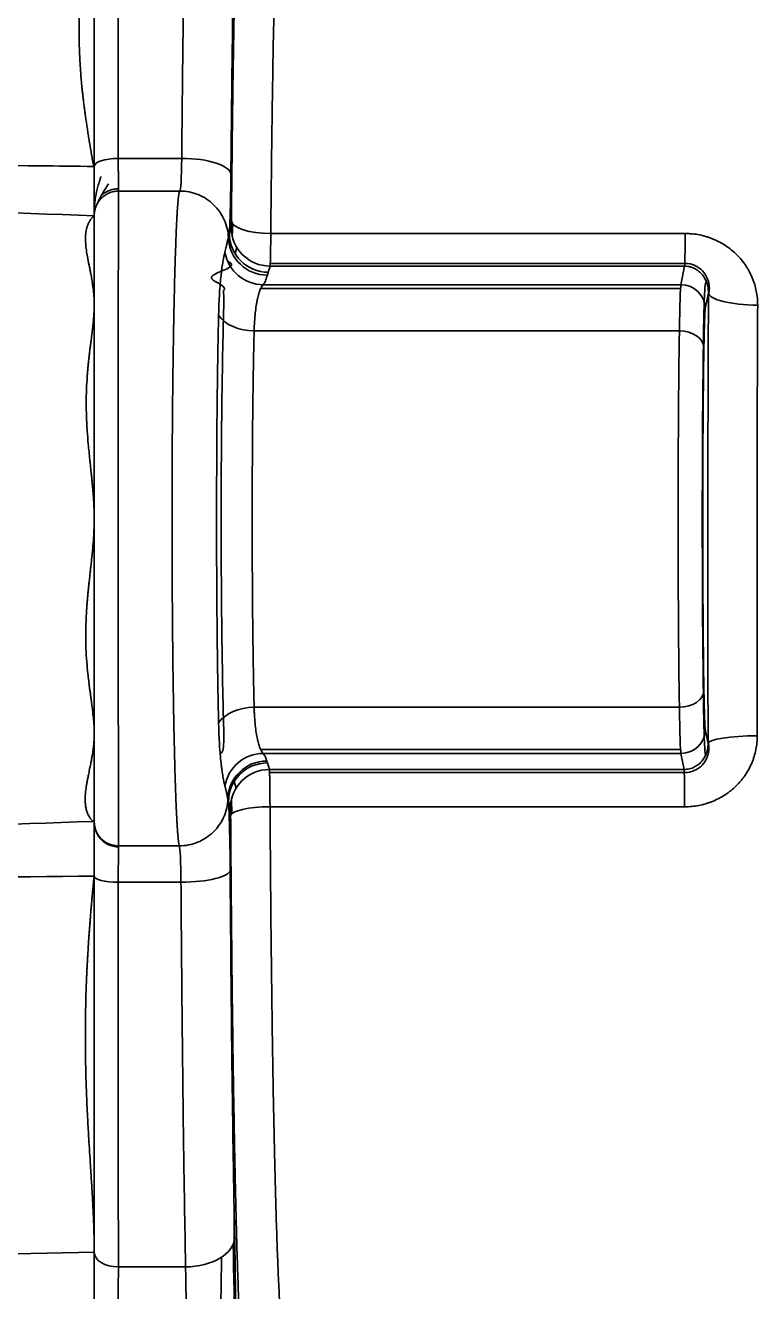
# Model space of a CAD drawing. Header units: millimetres. Extents: x 83 to 1196, y -164 to 735.
# Drawn here: x 177.01 to 192.16, y 64.16 to 90.35 of the extents above; entities that cross this region are included whole.
import ezdxf

# ---------------------------------------------------------------- set-up
doc = ezdxf.new("R2010")
doc.units = ezdxf.units.MM
doc.layers.add('1', color=7, linetype='Continuous', true_color=0xffffff)

msp = doc.modelspace()

# ---------------------------------------------------------------- linework, layer by layer
at = {"layer": '1', "color": 7, "linetype": 'Continuous', "lineweight": 35}
for p, q in [((178.936, 87.596), (180.247, 87.596)), ((178.941, 86.919), (180.21, 86.919)), ((181.232, 86.041), (181.27, 86.168)), ((181.301, 86.242), (181.292, 85.983)), ((181.349, 85.627), (181.387, 85.753)), ((190.65, 85.425), (182.079, 85.425)), ((182.037, 85.241), (182.075, 85.367)), ((190.647, 85.367), (190.57, 84.983)), ((190.562, 84.902), (181.88, 84.902)), ((190.57, 84.983), (181.931, 84.983)), ((191.072, 84.982), (191.089, 85.064)), ((191.139, 84.814), (191.073, 84.482)), ((190.538, 84.028), (181.745, 84.028)), ((190.538, 76.244), (181.745, 76.244)), ((191.073, 75.789), (191.132, 75.495)), ((181.88, 75.37), (190.562, 75.37)), ((190.57, 75.289), (181.931, 75.289)), ((190.57, 75.289), (190.636, 74.957)), ((191.08, 75.251), (191.072, 75.29)), ((182.059, 74.957), (182.018, 75.093)), ((181.372, 74.571), (181.331, 74.707)), ((190.64, 74.892), (182.063, 74.892)), ((181.255, 74.156), (181.214, 74.292)), ((181.275, 74.334), (181.284, 74.043)), ((180.197, 73.377), (178.941, 73.377)), ((181.332, 65.201), (181.334, 65.675))]:
    msp.add_line(p, q, dxfattribs=at)
for centre, major_axis, ratio, start_param, end_param in [((178.942, 87.432), (-0.503, 0), 0.326831, 4.723935, 6.290031), ((180.209, 87.924), (0, 1.005), 0.040142, 3.14895, 4.379463), ((180.259, 87.268), (1.005, -0.009), 0.326726, 0.027701, 1.585301), ((181.214, 87.924), (0, 2.01), 0.02618, 3.499012, 4.379463), ((182.074, 86.168), (-0.77, 0.23), 0.995854, 0.291896, 1.861475), ((182.078, 86.303), (-0.804, 0.007), 0.326256, 0.027696, 1.585967), ((182.017, 85.981), (-0.777, 0.206), 0.995927, 0.297527, 1.830303), ((182.036, 86.041), (-0.77, 0.23), 0.995854, 0.291896, 1.861475), ((190.646, 86.368), (0, -1.005), 0.012943, 0.087545, 1.240181), ((181.931, 85.784), (-0.596, 0.54), 0.993089, 0.904542, 2.304701), ((190.575, 81.979), (0, 3.015), 0.01658, 0.087266, 0.82389), ((190.571, 84.482), (0.493, -0.098), 0.996043, 0.197662, 1.768002), ((191.077, 81.979), (0, 3.015), 0.017453, 0.090332, 0.942646), ((192.144, 84.814), (-1.005, 0.005), 0.251342, 0.018032, 1.584153), ((181.737, 84.574), (-0.804, 0.018), 0.679194, 0.454219, 1.595239), ((191.077, 81.979), (0, 2.513), 0.017453, 0.087266, 0.82389), ((190.609, 80.136), (0, 5.728), 0.016993, 0.82389, 2.317702), ((190.542, 83.686), (0.502, -0.008), 0.679273, 0.023783, 1.590737), ((191.112, 80.136), (0, 5.729), 0.017453, 0.88767, 2.253922), ((191.112, 80.136), (0, 5.226), 0.017453, 0.82389, 2.317702), ((190.542, 76.585), (0.502, 0.008), 0.679273, 4.692448, 6.259402), ((191.077, 78.292), (0, 3.015), 0.017453, 2.198947, 3.051261), ((191.077, 78.292), (0, 2.512), 0.017453, 2.317702, 3.054326), ((181.737, 75.698), (-0.804, -0.018), 0.679194, 4.687946, 5.828962), ((190.575, 78.292), (0, 3.015), 0.01658, 2.317702, 3.054326), ((190.571, 75.789), (0.493, 0.098), 0.996043, 4.515183, 6.085523), ((192.137, 75.495), (-1.005, -0.003), 0.159203, 4.699724, 6.265507), ((181.931, 74.488), (-0.596, -0.54), 0.993089, 3.978474, 5.378626), ((182.005, 74.331), (-0.77, -0.23), 0.995855, 4.422097, 5.965111), ((182.017, 74.292), (-0.77, -0.23), 0.995854, 4.42171, 5.991289), ((182.058, 74.156), (-0.77, -0.23), 0.995854, 4.42171, 5.991289), ((190.635, 73.956), (0, 1.005), 0.012555, 4.942936, 6.195788), ((181.198, 72.376), (0, 2.01), 0.02618, 4.962675, 5.976812), ((182.063, 74.002), (-0.804, -0.005), 0.229559, 4.698754, 6.256287), ((180.193, 72.376), (0, 1.005), 0.040142, 4.962661, 6.19722), ((180.244, 72.874), (1.005, 0.007), 0.247619, 4.698895, 6.256164), ((178.942, 72.749), (-0.503, 0), 0.247698, 6.276293, 7.842146), ((180.337, 65.275), (1.005, 0.02), 0.601665, 4.690761, 6.250407), ((181.195, 61.041), (0, 7.035), 0.02618, 4.066593, 5.358184), ((178.942, 64.972), (-0.503, 0), 0.601863, 6.276169, 7.844225), ((181.195, 61.041), (0, 6.03), 0.02618, 2.319027, 5.459343), ((181.195, 61.041), (0, 6.03), 0.02618, 0.882275, 2.259329), ((180.19, 61.041), (0, 6.03), 0.028507, 4.066592, 5.358186)]:
    msp.add_ellipse(centre, major_axis=major_axis, ratio=ratio, start_param=start_param, end_param=end_param, dxfattribs=at)
for points, knots in [([(178.936, 87.596), (178.936, 88.199), (178.936, 88.794), (178.936, 89.964), (178.936, 90.539), (178.937, 91.662), (178.937, 92.21), (178.937, 93.273), (178.937, 93.787), (178.937, 94.527), (178.937, 94.769), (178.938, 95.24), (178.938, 95.47), (178.938, 96.142), (178.938, 96.565), (178.938, 97.354), (178.938, 97.72), (178.939, 98.387), (178.939, 98.688), (178.939, 98.951)], [0, 0, 0, 0, 0.125, 0.125, 0.25, 0.25, 0.375, 0.375, 0.5, 0.5, 0.5625, 0.5625, 0.625, 0.625, 0.75, 0.75, 0.875, 0.875, 1, 1, 1, 1]), ([(180.495, 98.951), (180.487, 98.818), (180.48, 98.677), (180.465, 98.378), (180.451, 98.062), (180.431, 97.54), (180.418, 97.162), (180.405, 96.769), (180.399, 96.566), (180.39, 96.249), (180.385, 96.088), (180.381, 95.922), (180.378, 95.811), (180.376, 95.755), (180.363, 95.247), (180.352, 94.776), (180.331, 93.794), (180.321, 93.285), (180.303, 92.232), (180.295, 91.688), (180.283, 90.847), (180.279, 90.563), (180.274, 90.131), (180.272, 89.986), (180.269, 89.693), (180.267, 89.546), (180.262, 89.103), (180.259, 88.805), (180.253, 88.204), (180.25, 87.901), (180.247, 87.596)], [0, 0, 0, 0, 0.0625, 0.0625, 0.125, 0.1875, 0.25, 0.25, 0.3125, 0.3125, 0.34375, 0.359375, 0.359375, 0.375, 0.375, 0.5, 0.5, 0.625, 0.625, 0.75, 0.75, 0.8125, 0.8125, 0.84375, 0.84375, 0.875, 0.875, 0.9375, 0.9375, 1, 1, 1, 1]), ([(181.504, 98.034), (181.497, 97.908), (181.49, 97.774), (181.476, 97.49), (181.462, 97.19), (181.442, 96.696), (181.429, 96.337), (181.417, 95.964), (181.411, 95.77), (181.402, 95.469), (181.397, 95.316), (181.393, 95.159), (181.39, 95.054), (181.388, 95), (181.376, 94.519), (181.365, 94.071), (181.345, 93.14), (181.335, 92.657), (181.318, 91.658), (181.31, 91.143), (181.298, 90.346), (181.295, 90.077), (181.289, 89.667), (181.288, 89.53), (181.284, 89.253), (181.283, 89.113), (181.278, 88.694), (181.275, 88.412), (181.269, 87.843), (181.266, 87.556), (181.264, 87.268)], [0, 0, 0, 0, 0.0625, 0.0625, 0.125, 0.1875, 0.25, 0.25, 0.3125, 0.3125, 0.34375, 0.359375, 0.359375, 0.375, 0.375, 0.5, 0.5, 0.625, 0.625, 0.75, 0.75, 0.8125, 0.8125, 0.84375, 0.84375, 0.875, 0.875, 0.9375, 0.9375, 1, 1, 1, 1]), ([(181.275, 86.303), (181.276, 86.456), (181.277, 86.608), (181.28, 86.911), (181.282, 87.062), (181.287, 87.51), (181.29, 87.805), (181.301, 88.679), (181.308, 89.244), (181.321, 90.066), (181.326, 90.336), (181.335, 90.866), (181.34, 91.126), (181.347, 91.445), (181.348, 91.509), (181.351, 91.635), (181.352, 91.698), (181.356, 91.885), (181.359, 92.008), (181.363, 92.19), (181.364, 92.251), (181.367, 92.37), (181.372, 92.548), (181.376, 92.72), (181.385, 93.059), (181.391, 93.276), (181.404, 93.692), (181.411, 93.891), (181.424, 94.269), (181.431, 94.448), (181.44, 94.66), (181.442, 94.701), (181.446, 94.783), (181.451, 94.903), (181.457, 95.016), (181.468, 95.233), (181.484, 95.497), (181.499, 95.71), (181.515, 95.897), (181.524, 95.978), (181.534, 96.061), (181.536, 96.077), (181.54, 96.107), (181.542, 96.121), (181.549, 96.16), (181.553, 96.182), (181.557, 96.201)], [0, 0, 0, 0, 0.03125, 0.03125, 0.0625, 0.0625, 0.125, 0.125, 0.25, 0.25, 0.3125, 0.3125, 0.375, 0.375, 0.390625, 0.390625, 0.40625, 0.40625, 0.4375, 0.4375, 0.453125, 0.453125, 0.46875, 0.5, 0.5, 0.5625, 0.5625, 0.625, 0.625, 0.6875, 0.6875, 0.703125, 0.703125, 0.71875, 0.75, 0.75, 0.8125, 0.875, 0.875, 0.9375, 0.9375, 0.953125, 0.953125, 0.96875, 0.96875, 1, 1, 1, 1]), ([(182.088, 86.04), (182.09, 86.184), (182.091, 86.328), (182.094, 86.613), (182.095, 86.755), (182.1, 87.177), (182.103, 87.456), (182.114, 88.278), (182.121, 88.812), (182.134, 89.587), (182.138, 89.842), (182.148, 90.342), (182.153, 90.588), (182.16, 90.949), (182.163, 91.069), (182.168, 91.305), (182.171, 91.421), (182.176, 91.651), (182.179, 91.764), (182.185, 91.987), (182.188, 92.096), (182.197, 92.417), (182.203, 92.623), (182.216, 93.017), (182.222, 93.206), (182.236, 93.565), (182.243, 93.736), (182.252, 93.936), (182.254, 93.976), (182.258, 94.053), (182.26, 94.092), (182.265, 94.204), (182.269, 94.276), (182.28, 94.482), (182.296, 94.733), (182.312, 94.936), (182.328, 95.114), (182.336, 95.191), (182.347, 95.27), (182.349, 95.285), (182.353, 95.313), (182.355, 95.326), (182.362, 95.363), (182.366, 95.384), (182.371, 95.402)], [0, 0, 0, 0, 0.03125, 0.03125, 0.0625, 0.0625, 0.125, 0.125, 0.25, 0.25, 0.3125, 0.3125, 0.375, 0.375, 0.40625, 0.40625, 0.4375, 0.4375, 0.46875, 0.46875, 0.5, 0.5, 0.5625, 0.5625, 0.625, 0.625, 0.6875, 0.6875, 0.703125, 0.703125, 0.71875, 0.71875, 0.75, 0.75, 0.8125, 0.875, 0.875, 0.9375, 0.9375, 0.953125, 0.953125, 0.96875, 0.96875, 1, 1, 1, 1]), ([(178.439, 93.889), (178.439, 93.88), (178.439, 93.862), (178.439, 93.835), (178.438, 93.806), (178.437, 93.777), (178.436, 93.747), (178.435, 93.716), (178.433, 93.684), (178.432, 93.651), (178.43, 93.617), (178.427, 93.582), (178.425, 93.546), (178.422, 93.509), (178.42, 93.472), (178.416, 93.433), (178.413, 93.393), (178.409, 93.353), (178.406, 93.311), (178.402, 93.269), (178.397, 93.226), (178.393, 93.181), (178.388, 93.136), (178.383, 93.089), (178.378, 93.042), (178.373, 92.994), (178.367, 92.944), (178.361, 92.894), (178.355, 92.843), (178.349, 92.79), (178.342, 92.737), (178.335, 92.682), (178.328, 92.627), (178.321, 92.57), (178.313, 92.513), (178.306, 92.454), (178.296, 92.381), (178.284, 92.293), (178.271, 92.192), (178.258, 92.093), (178.246, 91.996), (178.235, 91.901), (178.224, 91.808), (178.214, 91.718), (178.205, 91.629), (178.195, 91.543), (178.187, 91.459), (178.179, 91.378), (178.172, 91.298), (178.165, 91.221), (178.159, 91.147), (178.153, 91.074), (178.148, 91.004), (178.144, 90.937), (178.14, 90.871), (178.136, 90.784), (178.131, 90.672), (178.127, 90.536), (178.124, 90.399), (178.124, 90.262), (178.124, 90.125), (178.127, 89.987), (178.131, 89.848), (178.137, 89.71), (178.144, 89.571), (178.153, 89.431), (178.164, 89.291), (178.174, 89.168), (178.185, 89.061), (178.194, 88.97), (178.205, 88.876), (178.216, 88.78), (178.229, 88.681), (178.242, 88.58), (178.256, 88.476), (178.271, 88.37), (178.287, 88.261), (178.304, 88.15), (178.322, 88.036), (178.341, 87.919), (178.361, 87.8), (178.382, 87.678), (178.403, 87.554), (178.418, 87.47), (178.426, 87.427)], [0, 0, 0, 0, 0.004597, 0.009344, 0.01424, 0.019285, 0.024481, 0.029826, 0.035321, 0.040967, 0.046763, 0.052709, 0.058806, 0.065054, 0.071452, 0.078, 0.0847, 0.09155, 0.098552, 0.105704, 0.113008, 0.120462, 0.128068, 0.135825, 0.143733, 0.151792, 0.160003, 0.168365, 0.176878, 0.185543, 0.194359, 0.203327, 0.212446, 0.221717, 0.231139, 0.240713, 0.250439, 0.267182, 0.28353, 0.299482, 0.31504, 0.330202, 0.34497, 0.359343, 0.373321, 0.386905, 0.400094, 0.412889, 0.42529, 0.437297, 0.44891, 0.460129, 0.470956, 0.481389, 0.49143, 0.501078, 0.521849, 0.542599, 0.563329, 0.584042, 0.60474, 0.625425, 0.6461, 0.666767, 0.687429, 0.708087, 0.728744, 0.749402, 0.762465, 0.775871, 0.789623, 0.80372, 0.818163, 0.832952, 0.848089, 0.863573, 0.879405, 0.895585, 0.912114, 0.928992, 0.946219, 0.963796, 0.981723, 1, 1, 1, 1]), ([(178.439, 87.428), (178.439, 88.014), (178.439, 88.591), (178.439, 89.722), (178.439, 90.276), (178.439, 91.359), (178.439, 91.887), (178.439, 92.912), (178.439, 93.409), (178.439, 93.889)], [0, 0, 0, 0, 0.25, 0.25, 0.5, 0.5, 0.75, 0.75, 1, 1, 1, 1]), ([(167.95, 87.55), (168.773, 87.541), (170.742, 87.518), (173.857, 87.482), (176.528, 87.451), (178.053, 87.434), (178.432, 87.429)], [0, 0, 0, 0, 0.235747, 0.563559, 0.891372, 1, 1, 1, 1]), ([(178.941, 86.919), (178.941, 86.92), (178.94, 86.931), (178.939, 86.975), (178.939, 87.036), (178.938, 87.106), (178.937, 87.184), (178.937, 87.269), (178.936, 87.364), (178.936, 87.472), (178.936, 87.553), (178.936, 87.596)], [0, 0, 0, 0, 0.147036, 0.279363, 0.397497, 0.503113, 0.600462, 0.694158, 0.788818, 0.889134, 1, 1, 1, 1]), ([(178.439, 86.409), (178.439, 86.41), (178.439, 86.416), (178.439, 86.441), (178.439, 86.46), (178.439, 86.508), (178.439, 86.537), (178.439, 86.608), (178.439, 86.648), (178.439, 86.739), (178.439, 86.789), (178.439, 86.898), (178.439, 86.956), (178.439, 87.081), (178.439, 87.147), (178.439, 87.284), (178.439, 87.356), (178.439, 87.429)], [0, 0, 0, 0, 0.125, 0.125, 0.25, 0.25, 0.375, 0.375, 0.5, 0.5, 0.625, 0.625, 0.75, 0.75, 0.875, 0.875, 1, 1, 1, 1]), ([(178.581, 86.823), (178.603, 86.844), (178.651, 86.883), (178.737, 86.93), (178.835, 86.96), (178.904, 86.968), (178.94, 86.968)], [0, 0, 0, 0, 0.231682, 0.47818, 0.735915, 1, 1, 1, 1]), ([(178.941, 86.919), (178.907, 86.919), (178.872, 86.916), (178.804, 86.902), (178.772, 86.891), (178.711, 86.865), (178.682, 86.849), (178.63, 86.813), (178.607, 86.793), (178.565, 86.751), (178.546, 86.728), (178.51, 86.676), (178.494, 86.648), (178.467, 86.586), (178.457, 86.554), (178.443, 86.487), (178.439, 86.452), (178.439, 86.417)], [0, 0, 0, 0, 0.125, 0.125, 0.25, 0.25, 0.375, 0.375, 0.5, 0.5, 0.625, 0.625, 0.75, 0.75, 0.875, 0.875, 1, 1, 1, 1]), ([(178.941, 73.377), (178.941, 73.378), (178.941, 73.381), (178.941, 73.385), (178.941, 73.389), (178.941, 73.393), (178.941, 73.398), (178.941, 73.403), (178.941, 73.408), (178.941, 73.413), (178.941, 73.419), (178.941, 73.425), (178.941, 73.431), (178.941, 73.437), (178.941, 73.444), (178.94, 73.451), (178.94, 73.458), (178.94, 73.465), (178.94, 73.473), (178.94, 73.48), (178.94, 73.488), (178.94, 73.497), (178.94, 73.505), (178.94, 73.514), (178.94, 73.523), (178.94, 73.532), (178.94, 73.542), (178.94, 73.552), (178.94, 73.562), (178.94, 73.572), (178.94, 73.582), (178.94, 73.593), (178.94, 73.604), (178.94, 73.615), (178.94, 73.627), (178.94, 73.638), (178.94, 73.65), (178.94, 73.662), (178.94, 73.675), (178.94, 73.687), (178.94, 73.7), (178.939, 73.713), (178.939, 73.727), (178.939, 73.74), (178.939, 73.754), (178.939, 73.768), (178.939, 73.782), (178.939, 73.797), (178.939, 73.812), (178.939, 73.826), (178.939, 73.842), (178.939, 73.857), (178.939, 73.873), (178.939, 73.889), (178.939, 73.905), (178.939, 73.921), (178.939, 73.938), (178.939, 73.954), (178.939, 73.971), (178.939, 73.989), (178.939, 74.006), (178.939, 74.024), (178.939, 74.042), (178.939, 74.06), (178.939, 74.078), (178.939, 74.097), (178.938, 74.116), (178.938, 74.135), (178.938, 74.154), (178.938, 74.173), (178.938, 74.193), (178.938, 74.213), (178.938, 74.233), (178.938, 74.253), (178.938, 74.274), (178.938, 74.295), (178.938, 74.316), (178.938, 74.337), (178.938, 74.358), (178.938, 74.38), (178.938, 74.402), (178.938, 74.424), (178.938, 74.446), (178.938, 74.468), (178.938, 74.491), (178.938, 74.514), (178.937, 74.63), (178.937, 74.853), (178.937, 75.208), (178.937, 75.595), (178.936, 76.01), (178.936, 76.41), (178.936, 76.785), (178.936, 77.128), (178.936, 77.481), (178.936, 77.881), (178.935, 78.493), (178.935, 79.173), (178.935, 79.87), (178.935, 80.36), (178.935, 80.825), (178.935, 81.281), (178.936, 81.792), (178.936, 82.432), (178.936, 83.163), (178.936, 83.937), (178.936, 84.645), (178.936, 85.142), (178.937, 85.503), (178.937, 85.788), (178.938, 86.122), (178.938, 86.371), (178.939, 86.534), (178.939, 86.623), (178.94, 86.696), (178.94, 86.755), (178.94, 86.801), (178.94, 86.837), (178.941, 86.864), (178.941, 86.884), (178.941, 86.898), (178.941, 86.908), (178.941, 86.914), (178.941, 86.917), (178.941, 86.919), (178.941, 86.919), (178.941, 86.919)], [0, 0, 0, 0, 0.001984, 0.003969, 0.005953, 0.007938, 0.009922, 0.011907, 0.013891, 0.015875, 0.01786, 0.019844, 0.021829, 0.023813, 0.025798, 0.027782, 0.029767, 0.031751, 0.033735, 0.03572, 0.037704, 0.039689, 0.041673, 0.043658, 0.045642, 0.047626, 0.049611, 0.051595, 0.05358, 0.055564, 0.057549, 0.059533, 0.061517, 0.063502, 0.065486, 0.067471, 0.069455, 0.07144, 0.073424, 0.075408, 0.077393, 0.079377, 0.081362, 0.083346, 0.085331, 0.087315, 0.089299, 0.091284, 0.093268, 0.095253, 0.097237, 0.099222, 0.101206, 0.103191, 0.105175, 0.107159, 0.109144, 0.111128, 0.113113, 0.115097, 0.117082, 0.119066, 0.12105, 0.123035, 0.125019, 0.127004, 0.128988, 0.130973, 0.132957, 0.134941, 0.136926, 0.13891, 0.140895, 0.142879, 0.144864, 0.146848, 0.148832, 0.150817, 0.152801, 0.154786, 0.15677, 0.158755, 0.160739, 0.162723, 0.164708, 0.166692, 0.168677, 0.194739, 0.220801, 0.246863, 0.272926, 0.298988, 0.317769, 0.336549, 0.355329, 0.37411, 0.398877, 0.448492, 0.474143, 0.500289, 0.519487, 0.541712, 0.566964, 0.595242, 0.638419, 0.681597, 0.724775, 0.767952, 0.783734, 0.807096, 0.838037, 0.876552, 0.891264, 0.905069, 0.917968, 0.92996, 0.941045, 0.951223, 0.960494, 0.968858, 0.976316, 0.982867, 0.98851, 0.993247, 0.997077, 1, 1, 1, 1]), ([(180.21, 86.919), (180.209, 86.919), (180.208, 86.919), (180.207, 86.918), (180.206, 86.917), (180.205, 86.916), (180.204, 86.915), (180.203, 86.913), (180.202, 86.911), (180.201, 86.908), (180.2, 86.906), (180.199, 86.903), (180.198, 86.9), (180.197, 86.897), (180.196, 86.893), (180.195, 86.889), (180.194, 86.885), (180.193, 86.881), (180.192, 86.876), (180.191, 86.871), (180.19, 86.866), (180.189, 86.861), (180.188, 86.855), (180.187, 86.849), (180.186, 86.843), (180.185, 86.836), (180.184, 86.83), (180.183, 86.823), (180.182, 86.816), (180.181, 86.808), (180.18, 86.8), (180.179, 86.792), (180.178, 86.784), (180.177, 86.776), (180.176, 86.767), (180.175, 86.758), (180.174, 86.748), (180.173, 86.739), (180.173, 86.729), (180.172, 86.719), (180.171, 86.709), (180.17, 86.698), (180.169, 86.687), (180.168, 86.676), (180.167, 86.665), (180.166, 86.653), (180.165, 86.641), (180.164, 86.629), (180.163, 86.617), (180.162, 86.604), (180.161, 86.592), (180.16, 86.578), (180.159, 86.565), (180.158, 86.552), (180.157, 86.538), (180.156, 86.524), (180.155, 86.509), (180.154, 86.495), (180.154, 86.48), (180.153, 86.465), (180.152, 86.449), (180.151, 86.434), (180.15, 86.418), (180.149, 86.402), (180.148, 86.386), (180.147, 86.369), (180.146, 86.352), (180.145, 86.335), (180.144, 86.318), (180.144, 86.301), (180.143, 86.283), (180.142, 86.265), (180.141, 86.247), (180.14, 86.228), (180.139, 86.21), (180.138, 86.191), (180.134, 86.103), (180.127, 85.928), (180.117, 85.634), (180.106, 85.286), (180.096, 84.88), (180.086, 84.432), (180.077, 83.947), (180.069, 83.433), (180.062, 82.874), (180.056, 82.262), (180.051, 81.605), (180.048, 80.915), (180.047, 80.423), (180.047, 79.895), (180.048, 79.356), (180.051, 78.633), (180.056, 77.995), (180.061, 77.442), (180.067, 76.972), (180.073, 76.581), (180.078, 76.264), (180.084, 75.916), (180.092, 75.518), (180.103, 75.065), (180.116, 74.633), (180.126, 74.362), (180.132, 74.219), (180.133, 74.183), (180.135, 74.148), (180.136, 74.113), (180.138, 74.08), (180.14, 74.047), (180.141, 74.014), (180.143, 73.983), (180.144, 73.952), (180.146, 73.922), (180.147, 73.893), (180.149, 73.864), (180.151, 73.836), (180.152, 73.809), (180.154, 73.783), (180.156, 73.758), (180.157, 73.733), (180.159, 73.709), (180.161, 73.685), (180.162, 73.663), (180.164, 73.641), (180.166, 73.62), (180.167, 73.6), (180.169, 73.581), (180.171, 73.562), (180.172, 73.544), (180.174, 73.527), (180.176, 73.511), (180.178, 73.495), (180.179, 73.481), (180.181, 73.467), (180.183, 73.453), (180.184, 73.441), (180.186, 73.43), (180.188, 73.419), (180.19, 73.409), (180.191, 73.4), (180.193, 73.391), (180.195, 73.384), (180.196, 73.379), (180.197, 73.377)], [0, 0, 0, 0, 0.002042, 0.004084, 0.006126, 0.008168, 0.010211, 0.012253, 0.014295, 0.016337, 0.018379, 0.020421, 0.022463, 0.024505, 0.026547, 0.028589, 0.030632, 0.032674, 0.034716, 0.036758, 0.0388, 0.040842, 0.042884, 0.044926, 0.046968, 0.04901, 0.051052, 0.053094, 0.055136, 0.057178, 0.059221, 0.061263, 0.063305, 0.065347, 0.067389, 0.069431, 0.071473, 0.073515, 0.075557, 0.077599, 0.079641, 0.081683, 0.083725, 0.085767, 0.087809, 0.089851, 0.091893, 0.093935, 0.095977, 0.098019, 0.100061, 0.102103, 0.104145, 0.106187, 0.108229, 0.110271, 0.112313, 0.114355, 0.116397, 0.118439, 0.120481, 0.122523, 0.124565, 0.126607, 0.128649, 0.130691, 0.132733, 0.134775, 0.136817, 0.138859, 0.140901, 0.142943, 0.144985, 0.147027, 0.149069, 0.151111, 0.153153, 0.177251, 0.202887, 0.23006, 0.25877, 0.289016, 0.317198, 0.34636, 0.376503, 0.407627, 0.441413, 0.475199, 0.508985, 0.512899, 0.551746, 0.587181, 0.619205, 0.647817, 0.673015, 0.6948, 0.71317, 0.728125, 0.757401, 0.788633, 0.821818, 0.856958, 0.860534, 0.86411, 0.867686, 0.871262, 0.874838, 0.878414, 0.88199, 0.885567, 0.889143, 0.892719, 0.896295, 0.899871, 0.903447, 0.907023, 0.910599, 0.914175, 0.917751, 0.921327, 0.924903, 0.928479, 0.932055, 0.935631, 0.939207, 0.942783, 0.946359, 0.949935, 0.953511, 0.957088, 0.960664, 0.96424, 0.967816, 0.971392, 0.974968, 0.978544, 0.98212, 0.985696, 0.989272, 0.992848, 0.996424, 1, 1, 1, 1]), ([(180.21, 86.919), (180.274, 86.919), (180.338, 86.913), (180.464, 86.889), (180.526, 86.87), (180.645, 86.822), (180.702, 86.793), (180.81, 86.723), (180.86, 86.683), (180.953, 86.593), (180.995, 86.544), (181.069, 86.439), (181.101, 86.383), (181.153, 86.266), (181.174, 86.205), (181.203, 86.08), (181.211, 86.016), (181.214, 85.952)], [0, 0, 0, 0, 0.125, 0.125, 0.25, 0.25, 0.375, 0.375, 0.5, 0.5, 0.625, 0.625, 0.75, 0.75, 0.875, 0.875, 1, 1, 1, 1]), ([(178.439, 86.41), (178.439, 86.41), (178.438, 86.409), (178.438, 86.409), (178.437, 86.408), (178.436, 86.408), (178.434, 86.407), (178.433, 86.405), (178.431, 86.404), (178.429, 86.402), (178.427, 86.4), (178.424, 86.398), (178.422, 86.396), (178.419, 86.393), (178.416, 86.39), (178.412, 86.387), (178.409, 86.384), (178.405, 86.38), (178.398, 86.372), (178.386, 86.359), (178.371, 86.34), (178.357, 86.321), (178.346, 86.303), (178.334, 86.284), (178.324, 86.264), (178.314, 86.244), (178.305, 86.223), (178.297, 86.201), (178.29, 86.179), (178.283, 86.156), (178.274, 86.12), (178.265, 86.07), (178.258, 86), (178.256, 85.912), (178.262, 85.801), (178.279, 85.667), (178.306, 85.515), (178.33, 85.392), (178.349, 85.299), (178.358, 85.253), (178.368, 85.202), (178.378, 85.148), (178.388, 85.091), (178.398, 85.036), (178.405, 84.986), (178.412, 84.939), (178.418, 84.895), (178.423, 84.852), (178.427, 84.81), (178.431, 84.768), (178.434, 84.728), (178.436, 84.688), (178.438, 84.648), (178.439, 84.61), (178.439, 84.585), (178.439, 84.573)], [0, 0, 0, 0, 0.006226, 0.012592, 0.0191, 0.02575, 0.032541, 0.039475, 0.04655, 0.053768, 0.061129, 0.068633, 0.076279, 0.084069, 0.092003, 0.100079, 0.1083, 0.116664, 0.125172, 0.152969, 0.187383, 0.20811, 0.228837, 0.249564, 0.268927, 0.287778, 0.306116, 0.323943, 0.341258, 0.358063, 0.374359, 0.417146, 0.459, 0.499943, 0.561448, 0.62549, 0.682039, 0.750474, 0.767068, 0.783664, 0.800261, 0.820812, 0.840104, 0.85814, 0.874918, 0.889161, 0.903017, 0.916485, 0.929567, 0.942263, 0.954574, 0.966503, 0.978049, 0.989214, 1, 1, 1, 1]), ([(178.439, 84.573), (178.439, 84.86), (178.439, 85.12), (178.439, 85.573), (178.439, 85.767), (178.439, 86.081), (178.439, 86.201), (178.439, 86.364), (178.439, 86.407), (178.439, 86.41)], [0, 0, 0, 0, 0.25, 0.25, 0.5, 0.5, 0.75, 0.75, 1, 1, 1, 1]), ([(181.27, 86.168), (181.27, 86.169), (181.271, 86.17), (181.271, 86.175), (181.271, 86.178), (181.272, 86.188), (181.273, 86.198), (181.273, 86.216), (181.273, 86.222), (181.274, 86.236), (181.274, 86.244), (181.274, 86.259), (181.274, 86.268), (181.274, 86.285), (181.275, 86.294), (181.275, 86.303)], [0, 0, 0, 0, 0.125, 0.125, 0.25, 0.25, 0.5, 0.5, 0.625, 0.625, 0.75, 0.75, 0.875, 0.875, 1, 1, 1, 1]), ([(181.141, 85.652), (181.151, 85.692), (181.159, 85.728), (181.173, 85.793), (181.179, 85.822), (181.19, 85.872), (181.199, 85.915), (181.209, 85.942), (181.214, 85.951)], [0, 0, 0, 0, 0.25, 0.25, 0.5, 0.5, 0.75, 1, 1, 1, 1]), ([(181.232, 86.041), (181.229, 86.018), (181.226, 85.998), (181.219, 85.968), (181.216, 85.957), (181.214, 85.952)], [0, 0, 0, 0, 0.5, 0.5, 1, 1, 1, 1]), ([(182.075, 85.367), (182.075, 85.371), (182.076, 85.379), (182.077, 85.396), (182.078, 85.402), (182.078, 85.417), (182.079, 85.425), (182.08, 85.451), (182.081, 85.472), (182.082, 85.52), (182.083, 85.574), (182.084, 85.638), (182.085, 85.691), (182.085, 85.709), (182.086, 85.746), (182.086, 85.765), (182.087, 85.824), (182.087, 85.865), (182.087, 85.928), (182.088, 85.95), (182.088, 85.995), (182.088, 86.017), (182.088, 86.04)], [0, 0, 0, 0, 0.125, 0.125, 0.1875, 0.1875, 0.25, 0.25, 0.375, 0.375, 0.5, 0.625, 0.625, 0.6875, 0.6875, 0.75, 0.75, 0.875, 0.875, 0.9375, 0.9375, 1, 1, 1, 1]), ([(192.157, 84.562), (192.157, 84.659), (192.148, 84.754), (192.12, 84.895), (192.109, 84.941), (192.088, 85.01), (192.08, 85.033), (192.064, 85.079), (192.056, 85.101), (192.028, 85.168), (192.007, 85.212), (191.973, 85.276), (191.961, 85.297), (191.936, 85.338), (191.923, 85.359), (191.856, 85.46), (191.794, 85.534), (191.692, 85.637), (191.656, 85.669), (191.579, 85.732), (191.54, 85.761), (191.418, 85.842), (191.332, 85.888), (191.217, 85.936), (191.194, 85.945), (191.147, 85.961), (191.123, 85.969), (191.052, 85.991), (190.957, 86.015), (190.858, 86.029), (190.784, 86.037), (190.758, 86.038), (190.708, 86.041), (190.683, 86.041), (190.658, 86.041)], [0, 0, 0, 0, 0.125, 0.125, 0.1875, 0.1875, 0.21875, 0.21875, 0.25, 0.25, 0.3125, 0.3125, 0.34375, 0.34375, 0.375, 0.375, 0.5, 0.5, 0.5625, 0.5625, 0.625, 0.625, 0.75, 0.75, 0.78125, 0.78125, 0.8125, 0.8125, 0.875, 0.9375, 0.9375, 0.96875, 0.96875, 1, 1, 1, 1]), ([(181.01, 84.351), (181.013, 84.515), (181.02, 84.666), (181.037, 84.941), (181.048, 85.065), (181.062, 85.19), (181.063, 85.203), (181.067, 85.23), (181.068, 85.243), (181.073, 85.282), (181.076, 85.307), (181.087, 85.379), (181.093, 85.422), (181.114, 85.541), (181.128, 85.605), (181.141, 85.652)], [0, 0, 0, 0, 0.25, 0.25, 0.5, 0.5, 0.53125, 0.53125, 0.5625, 0.5625, 0.625, 0.625, 0.75, 0.75, 1, 1, 1, 1]), ([(181.108, 84.864), (181.131, 84.881), (181.135, 84.899), (181.112, 84.956), (181.036, 84.995), (180.933, 85.054), (180.901, 85.073), (180.862, 85.112), (180.856, 85.132), (180.88, 85.172), (180.911, 85.191), (180.99, 85.231), (181.039, 85.25), (181.178, 85.309), (181.265, 85.349), (181.285, 85.408), (181.273, 85.429), (181.221, 85.452), (181.211, 85.456), (181.2, 85.459)], [0, 0, 0, 0, 0.087229, 0.087229, 0.285784, 0.285784, 0.385061, 0.385061, 0.484338, 0.484338, 0.583615, 0.583615, 0.682892, 0.682892, 0.881446, 0.881446, 0.980723, 0.980723, 1, 1, 1, 1]), ([(190.65, 85.424), (190.653, 85.424), (190.656, 85.425), (190.794, 85.425), (190.927, 85.364), (191.109, 85.17), (191.158, 85.039), (191.158, 84.869), (191.153, 84.83), (191.145, 84.792)], [0, 0, 0, 0, 0.008581, 0.008581, 0.440651, 0.440651, 0.872721, 0.872721, 1, 1, 1, 1]), ([(181.931, 84.983), (181.946, 84.999), (181.957, 85.016), (181.975, 85.049), (181.981, 85.065), (181.993, 85.098), (181.998, 85.114), (182.008, 85.147), (182.013, 85.164), (182.018, 85.18)], [0, 0, 0, 0, 0.25, 0.25, 0.5, 0.5, 0.75, 0.75, 1, 1, 1, 1]), ([(182.018, 85.18), (182.02, 85.19), (182.023, 85.2), (182.03, 85.22), (182.034, 85.23), (182.037, 85.241)], [0, 0, 0, 0, 0.5, 0.5, 1, 1, 1, 1]), ([(191.139, 84.814), (191.14, 84.846), (191.136, 84.908), (191.123, 84.968), (191.109, 85.013), (191.104, 85.028), (191.092, 85.057), (191.086, 85.071), (191.072, 85.099), (191.064, 85.113), (191.048, 85.14), (191.039, 85.154), (191.01, 85.193), (190.988, 85.217), (190.937, 85.264), (190.909, 85.285), (190.87, 85.308), (190.861, 85.313), (190.845, 85.321), (190.836, 85.325), (190.809, 85.337), (190.79, 85.344), (190.761, 85.352), (190.751, 85.354), (190.731, 85.359), (190.721, 85.361), (190.69, 85.365), (190.668, 85.367), (190.647, 85.367)], [0, 0, 0, 0, 0.125, 0.25, 0.25, 0.3125, 0.3125, 0.375, 0.375, 0.4375, 0.4375, 0.5, 0.5, 0.625, 0.625, 0.75, 0.75, 0.78125, 0.78125, 0.8125, 0.8125, 0.875, 0.875, 0.90625, 0.90625, 0.9375, 0.9375, 1, 1, 1, 1]), ([(181.108, 84.864), (181.11, 84.846), (181.112, 84.826), (181.12, 84.7), (181.117, 84.556), (181.111, 84.332), (181.11, 84.287), (181.109, 84.241)], [0, 0, 0, 0, 0.144278, 0.144278, 0.836058, 0.836058, 1, 1, 1, 1]), ([(181.745, 84.028), (181.746, 84.096), (181.752, 84.227), (181.767, 84.402), (181.781, 84.505), (181.792, 84.578), (181.796, 84.601), (181.805, 84.646), (181.809, 84.667), (181.823, 84.728), (181.832, 84.765), (181.852, 84.83), (181.862, 84.859), (181.877, 84.896), (181.882, 84.907), (181.893, 84.928), (181.898, 84.937), (181.913, 84.962), (181.922, 84.975), (181.931, 84.983)], [0, 0, 0, 0, 0.125, 0.25, 0.375, 0.375, 0.4375, 0.4375, 0.5, 0.5, 0.625, 0.625, 0.75, 0.75, 0.8125, 0.8125, 0.875, 0.875, 1, 1, 1, 1]), ([(191.132, 75.495), (191.131, 75.884), (191.129, 76.663), (191.127, 77.83), (191.127, 78.609), (191.127, 79.387), (191.127, 79.776), (191.128, 80.943), (191.129, 81.721), (191.131, 82.596), (191.132, 82.693), (191.132, 82.888), (191.133, 82.985), (191.133, 83.276), (191.134, 83.47), (191.136, 84.049), (191.138, 84.433), (191.139, 84.814)], [0, 0, 0, 0, 0.125, 0.25, 0.375, 0.375, 0.5, 0.5, 0.75, 0.75, 0.78125, 0.78125, 0.8125, 0.8125, 0.875, 0.875, 1, 1, 1, 1]), ([(178.439, 84.573), (178.439, 84.565), (178.439, 84.55), (178.439, 84.528), (178.438, 84.505), (178.437, 84.481), (178.436, 84.456), (178.435, 84.431), (178.434, 84.406), (178.432, 84.379), (178.43, 84.353), (178.428, 84.325), (178.426, 84.297), (178.424, 84.268), (178.421, 84.239), (178.418, 84.209), (178.415, 84.178), (178.411, 84.146), (178.405, 84.085), (178.392, 83.982), (178.377, 83.865), (178.365, 83.764), (178.355, 83.692), (178.345, 83.613), (178.335, 83.526), (178.325, 83.435), (178.315, 83.345), (178.307, 83.259), (178.3, 83.176), (178.288, 83.03), (178.277, 82.82), (178.271, 82.541), (178.276, 82.255), (178.291, 81.971), (178.316, 81.671), (178.339, 81.437), (178.358, 81.259), (178.368, 81.157), (178.378, 81.063), (178.387, 80.978), (178.395, 80.901), (178.402, 80.825), (178.409, 80.749), (178.415, 80.673), (178.421, 80.599), (178.425, 80.526), (178.43, 80.456), (178.433, 80.388), (178.436, 80.322), (178.438, 80.258), (178.439, 80.197), (178.439, 80.157), (178.439, 80.137)], [0, 0, 0, 0, 0.006301, 0.012735, 0.019303, 0.026005, 0.032842, 0.039813, 0.046919, 0.05416, 0.061536, 0.069047, 0.076694, 0.084477, 0.092396, 0.10045, 0.108641, 0.116968, 0.125432, 0.157122, 0.197078, 0.214998, 0.232917, 0.250837, 0.273772, 0.295828, 0.317006, 0.337307, 0.356732, 0.375282, 0.438407, 0.49927, 0.560688, 0.62443, 0.681476, 0.750091, 0.771061, 0.792032, 0.813005, 0.82893, 0.844679, 0.86025, 0.875644, 0.891347, 0.906577, 0.921333, 0.935617, 0.94943, 0.962773, 0.975649, 0.988057, 1, 1, 1, 1]), ([(178.439, 80.137), (178.439, 80.548), (178.439, 80.958), (178.439, 81.764), (178.439, 82.158), (178.439, 82.917), (178.439, 83.281), (178.439, 83.963), (178.439, 84.282), (178.439, 84.573)], [0, 0, 0, 0, 0.25, 0.25, 0.5, 0.5, 0.75, 0.75, 1, 1, 1, 1]), ([(181.01, 75.921), (181.006, 76.064), (181.003, 76.212), (180.997, 76.518), (180.994, 76.676), (180.989, 77.003), (180.987, 77.171), (180.982, 77.519), (180.98, 77.695), (180.977, 78.054), (180.974, 78.417), (180.971, 78.791), (180.97, 79.076), (180.97, 79.171), (180.969, 79.316), (180.969, 79.364), (180.969, 79.46), (180.969, 79.509), (180.968, 79.75), (180.968, 80.135), (180.968, 80.521), (180.969, 80.809), (180.969, 80.906), (180.97, 81.05), (180.97, 81.098), (180.97, 81.194), (180.97, 81.242), (180.971, 81.479), (180.973, 81.667), (180.975, 82.036), (180.977, 82.218), (180.98, 82.575), (180.982, 82.751), (180.986, 83.011), (180.987, 83.097), (180.989, 83.266), (180.991, 83.349), (180.994, 83.595), (181, 83.912), (181.006, 84.208), (181.01, 84.351)], [0, 0, 0, 0, 0.0625, 0.0625, 0.125, 0.125, 0.1875, 0.1875, 0.25, 0.25, 0.3125, 0.375, 0.375, 0.40625, 0.40625, 0.421875, 0.421875, 0.4375, 0.4375, 0.5, 0.5625, 0.5625, 0.59375, 0.59375, 0.609375, 0.609375, 0.625, 0.625, 0.6875, 0.6875, 0.75, 0.75, 0.8125, 0.8125, 0.84375, 0.84375, 0.875, 0.875, 0.9375, 1, 1, 1, 1]), ([(192.149, 75.655), (192.147, 76.399), (192.145, 77.143), (192.144, 78.259), (192.144, 78.631), (192.144, 79.374), (192.144, 79.746), (192.145, 80.862), (192.146, 81.605), (192.149, 82.442), (192.149, 82.535), (192.149, 82.721), (192.15, 82.813), (192.151, 83.092), (192.151, 83.277), (192.153, 83.83), (192.155, 84.197), (192.157, 84.562)], [0, 0, 0, 0, 0.25, 0.25, 0.375, 0.375, 0.5, 0.5, 0.75, 0.75, 0.78125, 0.78125, 0.8125, 0.8125, 0.875, 0.875, 1, 1, 1, 1]), ([(181.109, 84.241), (181.105, 84.093), (181.102, 83.936), (181.092, 83.478), (181.086, 83.165), (181.079, 82.672), (181.077, 82.503), (181.073, 82.156), (181.072, 81.977), (181.067, 81.437), (181.065, 81.071), (181.063, 80.327), (181.063, 79.945), (181.065, 79.201), (181.067, 78.835), (181.072, 78.295), (181.073, 78.116), (181.077, 77.769), (181.079, 77.6), (181.086, 77.106), (181.092, 76.794), (181.102, 76.336), (181.105, 76.18), (181.109, 76.031)], [0, 0, 0, 0, 0.069846, 0.069846, 0.192791, 0.192791, 0.254263, 0.254263, 0.315735, 0.315735, 0.438679, 0.438679, 0.561624, 0.561624, 0.684568, 0.684568, 0.74604, 0.74604, 0.807512, 0.807512, 0.930457, 0.930457, 1, 1, 1, 1]), ([(181.745, 76.244), (181.741, 76.376), (181.735, 76.649), (181.727, 77.088), (181.723, 77.399), (181.718, 77.72), (181.716, 77.883), (181.713, 78.214), (181.71, 78.549), (181.708, 78.895), (181.707, 79.157), (181.706, 79.245), (181.706, 79.379), (181.706, 79.423), (181.705, 79.512), (181.705, 79.557), (181.705, 79.779), (181.704, 80.135), (181.705, 80.491), (181.705, 80.758), (181.706, 80.846), (181.706, 80.98), (181.706, 81.024), (181.707, 81.113), (181.707, 81.157), (181.708, 81.376), (181.71, 81.722), (181.713, 82.058), (181.716, 82.388), (181.718, 82.551), (181.722, 82.79), (181.723, 82.87), (181.725, 83.026), (181.726, 83.103), (181.73, 83.33), (181.735, 83.622), (181.741, 83.896), (181.745, 84.028)], [0, 0, 0, 0, 0.0625, 0.125, 0.1875, 0.1875, 0.25, 0.25, 0.3125, 0.375, 0.375, 0.40625, 0.40625, 0.421875, 0.421875, 0.4375, 0.4375, 0.5, 0.5625, 0.5625, 0.59375, 0.59375, 0.609375, 0.609375, 0.625, 0.625, 0.6875, 0.75, 0.75, 0.8125, 0.8125, 0.84375, 0.84375, 0.875, 0.875, 0.9375, 1, 1, 1, 1]), ([(178.439, 80.137), (178.439, 80.137), (178.439, 80.075), (178.436, 79.946), (178.425, 79.742), (178.41, 79.553), (178.392, 79.377), (178.378, 79.241), (178.364, 79.119), (178.353, 79.018), (178.342, 78.919), (178.332, 78.824), (178.322, 78.734), (178.313, 78.646), (178.305, 78.561), (178.298, 78.479), (178.291, 78.4), (178.28, 78.249), (178.267, 78.029), (178.261, 77.742), (178.266, 77.46), (178.282, 77.192), (178.308, 76.921), (178.332, 76.717), (178.352, 76.568), (178.363, 76.484), (178.374, 76.408), (178.383, 76.339), (178.391, 76.277), (178.399, 76.217), (178.406, 76.159), (178.412, 76.104), (178.418, 76.052), (178.423, 76.002), (178.427, 75.953), (178.431, 75.907), (178.434, 75.862), (178.436, 75.819), (178.438, 75.778), (178.439, 75.739), (178.439, 75.713), (178.439, 75.701)], [0, 0, 0, 0, 0.000258, 0.037364, 0.078672, 0.124218, 0.152662, 0.186828, 0.207644, 0.228462, 0.249282, 0.268764, 0.287673, 0.306011, 0.323778, 0.340975, 0.357602, 0.373661, 0.437256, 0.498445, 0.560051, 0.623899, 0.681036, 0.749425, 0.770329, 0.791236, 0.812145, 0.828133, 0.843919, 0.859503, 0.874887, 0.88917, 0.903058, 0.916549, 0.929646, 0.94235, 0.954661, 0.96658, 0.978109, 0.989248, 1, 1, 1, 1]), ([(178.439, 75.701), (178.439, 75.991), (178.439, 76.31), (178.439, 76.993), (178.439, 77.357), (178.439, 78.116), (178.439, 78.51), (178.439, 79.316), (178.439, 79.727), (178.439, 80.137)], [0, 0, 0, 0, 0.25, 0.25, 0.5, 0.5, 0.75, 0.75, 1, 1, 1, 1]), ([(181.931, 75.289), (181.922, 75.297), (181.913, 75.309), (181.893, 75.342), (181.883, 75.363), (181.862, 75.412), (181.852, 75.441), (181.837, 75.49), (181.833, 75.507), (181.825, 75.535), (181.823, 75.545), (181.818, 75.564), (181.807, 75.614), (181.788, 75.714), (181.767, 75.868), (181.757, 75.985), (181.751, 76.078), (181.75, 76.11), (181.747, 76.176), (181.745, 76.21), (181.745, 76.244)], [0, 0, 0, 0, 0.125, 0.125, 0.25, 0.25, 0.375, 0.375, 0.4375, 0.4375, 0.46875, 0.46875, 0.5, 0.625, 0.75, 0.875, 0.875, 0.9375, 0.9375, 1, 1, 1, 1]), ([(181.109, 76.031), (181.115, 75.823), (181.119, 75.654), (181.114, 75.451), (181.108, 75.391), (181.085, 75.314), (181.068, 75.292), (181.042, 75.282)], [0, 0, 0, 0, 0.467483, 0.467483, 0.755527, 0.755527, 1, 1, 1, 1]), ([(178.439, 75.701), (178.439, 75.694), (178.439, 75.679), (178.439, 75.658), (178.438, 75.636), (178.437, 75.614), (178.436, 75.592), (178.435, 75.569), (178.434, 75.546), (178.432, 75.523), (178.43, 75.5), (178.428, 75.476), (178.425, 75.452), (178.423, 75.428), (178.42, 75.404), (178.417, 75.38), (178.414, 75.355), (178.409, 75.318), (178.4, 75.263), (178.387, 75.185), (178.369, 75.094), (178.352, 75.008), (178.337, 74.934), (178.325, 74.877), (178.314, 74.825), (178.305, 74.779), (178.297, 74.739), (178.288, 74.689), (178.278, 74.632), (178.268, 74.566), (178.26, 74.505), (178.252, 74.429), (178.249, 74.34), (178.254, 74.241), (178.267, 74.151), (178.285, 74.088), (178.302, 74.045), (178.316, 74.015), (178.332, 73.985), (178.349, 73.959), (178.363, 73.939), (178.374, 73.925), (178.384, 73.913), (178.392, 73.904), (178.4, 73.896), (178.406, 73.89), (178.41, 73.887), (178.411, 73.885)], [0, 0, 0, 0, 0.006816, 0.013761, 0.020836, 0.028039, 0.035373, 0.042837, 0.05043, 0.058155, 0.06601, 0.073997, 0.082115, 0.090364, 0.098746, 0.107259, 0.115905, 0.124682, 0.146741, 0.174998, 0.209456, 0.250115, 0.275679, 0.299354, 0.321139, 0.341035, 0.359043, 0.375162, 0.407866, 0.439566, 0.470267, 0.499977, 0.559713, 0.621318, 0.684858, 0.750394, 0.774874, 0.803784, 0.837123, 0.874894, 0.898561, 0.920296, 0.940099, 0.957971, 0.973912, 0.987921, 1, 1, 1, 1]), ([(178.439, 73.885), (178.439, 73.916), (178.439, 73.98), (178.439, 74.169), (178.439, 74.294), (178.439, 74.603), (178.439, 74.786), (178.439, 75.206), (178.439, 75.442), (178.439, 75.701)], [0, 0, 0, 0, 0.25, 0.25, 0.5, 0.5, 0.75, 0.75, 1, 1, 1, 1]), ([(181.141, 74.619), (181.128, 74.667), (181.114, 74.73), (181.094, 74.849), (181.087, 74.892), (181.077, 74.964), (181.073, 74.988), (181.067, 75.04), (181.064, 75.067), (181.048, 75.205), (181.037, 75.329), (181.024, 75.536), (181.02, 75.608), (181.016, 75.722), (181.014, 75.76), (181.012, 75.84), (181.011, 75.88), (181.01, 75.921)], [0, 0, 0, 0, 0.25, 0.25, 0.375, 0.375, 0.4375, 0.4375, 0.5, 0.5, 0.75, 0.75, 0.875, 0.875, 0.9375, 0.9375, 1, 1, 1, 1]), ([(190.636, 74.957), (190.675, 74.957), (190.713, 74.962), (190.767, 74.975), (190.785, 74.981), (190.82, 74.994), (190.836, 75.002), (190.883, 75.026), (190.912, 75.045), (190.965, 75.089), (190.988, 75.113), (191.02, 75.151), (191.029, 75.164), (191.047, 75.191), (191.056, 75.205), (191.079, 75.247), (191.092, 75.276), (191.107, 75.322), (191.112, 75.337), (191.119, 75.368), (191.122, 75.384), (191.13, 75.431), (191.132, 75.463), (191.132, 75.495)], [0, 0, 0, 0, 0.125, 0.125, 0.1875, 0.1875, 0.25, 0.25, 0.375, 0.375, 0.5, 0.5, 0.5625, 0.5625, 0.625, 0.625, 0.75, 0.75, 0.8125, 0.8125, 0.875, 0.875, 1, 1, 1, 1]), ([(191.139, 75.511), (191.146, 75.476), (191.15, 75.441), (191.15, 75.273), (191.099, 75.142), (190.916, 74.951), (190.785, 74.893), (190.647, 74.893), (190.643, 74.893), (190.64, 74.893)], [0, 0, 0, 0, 0.11685, 0.11685, 0.553077, 0.553077, 0.989305, 0.989305, 1, 1, 1, 1]), ([(190.648, 74.186), (190.747, 74.186), (190.844, 74.195), (190.988, 74.223), (191.036, 74.234), (191.106, 74.255), (191.13, 74.263), (191.176, 74.279), (191.199, 74.288), (191.313, 74.334), (191.399, 74.378), (191.501, 74.445), (191.521, 74.459), (191.561, 74.487), (191.58, 74.502), (191.637, 74.548), (191.71, 74.612), (191.776, 74.684), (191.824, 74.74), (191.839, 74.759), (191.868, 74.797), (191.882, 74.817), (191.951, 74.917), (191.997, 75.001), (192.044, 75.112), (192.053, 75.134), (192.07, 75.18), (192.077, 75.203), (192.099, 75.273), (192.111, 75.32), (192.14, 75.461), (192.149, 75.557), (192.149, 75.655)], [0, 0, 0, 0, 0.125, 0.125, 0.1875, 0.1875, 0.21875, 0.21875, 0.25, 0.25, 0.375, 0.375, 0.40625, 0.40625, 0.4375, 0.4375, 0.5, 0.5625, 0.5625, 0.59375, 0.59375, 0.625, 0.625, 0.75, 0.75, 0.78125, 0.78125, 0.8125, 0.8125, 0.875, 0.875, 1, 1, 1, 1]), ([(182.006, 75.132), (182.002, 75.145), (181.998, 75.158), (181.99, 75.184), (181.985, 75.197), (181.974, 75.223), (181.968, 75.236), (181.953, 75.263), (181.943, 75.276), (181.931, 75.289)], [0, 0, 0, 0, 0.25, 0.25, 0.5, 0.5, 0.75, 0.75, 1, 1, 1, 1]), ([(182.018, 75.093), (182.016, 75.1), (182.014, 75.106), (182.01, 75.119), (182.008, 75.125), (182.006, 75.132)], [0, 0, 0, 0, 0.5, 0.5, 1, 1, 1, 1]), ([(182.059, 74.957), (182.06, 74.957), (182.061, 74.957), (184.92, 74.957), (187.778, 74.957), (190.636, 74.957)], [0, 0, 0, 0, 0.000282, 0.000282, 1, 1, 1, 1]), ([(182.073, 74.186), (182.073, 74.238), (182.072, 74.288), (182.072, 74.36), (182.072, 74.384), (182.071, 74.431), (182.071, 74.454), (182.071, 74.499), (182.071, 74.521), (182.07, 74.564), (182.07, 74.585), (182.069, 74.645), (182.068, 74.719), (182.067, 74.781), (182.066, 74.816), (182.066, 74.823), (182.065, 74.836), (182.065, 74.854), (182.064, 74.871), (182.063, 74.901), (182.062, 74.918), (182.061, 74.937), (182.061, 74.942), (182.06, 74.951), (182.06, 74.955), (182.059, 74.957)], [0, 0, 0, 0, 0.125, 0.125, 0.1875, 0.1875, 0.25, 0.25, 0.3125, 0.3125, 0.375, 0.375, 0.5, 0.625, 0.625, 0.65625, 0.65625, 0.6875, 0.75, 0.75, 0.875, 0.875, 0.9375, 0.9375, 1, 1, 1, 1]), ([(181.202, 74.352), (181.198, 74.365), (181.194, 74.38), (181.188, 74.406), (181.186, 74.416), (181.182, 74.436), (181.18, 74.446), (181.173, 74.48), (181.168, 74.505), (181.156, 74.559), (181.149, 74.588), (181.141, 74.619)], [0, 0, 0, 0, 0.25, 0.25, 0.375, 0.375, 0.5, 0.5, 0.75, 0.75, 1, 1, 1, 1]), ([(180.197, 73.377), (180.261, 73.377), (180.326, 73.384), (180.453, 73.408), (180.515, 73.427), (180.635, 73.476), (180.692, 73.506), (180.8, 73.576), (180.851, 73.617), (180.944, 73.707), (180.986, 73.756), (181.059, 73.862), (181.091, 73.918), (181.143, 74.036), (181.164, 74.098), (181.192, 74.223), (181.2, 74.288), (181.202, 74.352)], [0, 0, 0, 0, 0.125, 0.125, 0.25, 0.25, 0.375, 0.375, 0.5, 0.5, 0.625, 0.625, 0.75, 0.75, 0.875, 0.875, 1, 1, 1, 1]), ([(181.214, 74.292), (181.212, 74.306), (181.21, 74.317), (181.206, 74.337), (181.204, 74.346), (181.202, 74.352)], [0, 0, 0, 0, 0.5, 0.5, 1, 1, 1, 1]), ([(181.259, 74.002), (181.259, 74.012), (181.259, 74.022), (181.259, 74.041), (181.259, 74.051), (181.258, 74.069), (181.258, 74.077), (181.258, 74.094), (181.258, 74.108), (181.257, 74.121), (181.257, 74.132), (181.256, 74.137), (181.256, 74.145), (181.256, 74.148), (181.255, 74.153), (181.255, 74.155), (181.255, 74.156)], [0, 0, 0, 0, 0.125, 0.125, 0.25, 0.25, 0.375, 0.375, 0.5, 0.625, 0.625, 0.75, 0.75, 0.875, 0.875, 1, 1, 1, 1]), ([(182.073, 74.186), (182.743, 74.186), (183.413, 74.186), (186.271, 74.186), (188.459, 74.186), (190.648, 74.186)], [0, 0, 0, 0, 0.234387, 0.234387, 1, 1, 1, 1]), ([(182.346, 62.998), (182.337, 63.064), (182.328, 63.145), (182.315, 63.291), (182.311, 63.344), (182.304, 63.429), (182.302, 63.458), (182.298, 63.518), (182.295, 63.549), (182.285, 63.708), (182.276, 63.849), (182.26, 64.157), (182.252, 64.324), (182.242, 64.549), (182.24, 64.595), (182.237, 64.688), (182.231, 64.83), (182.225, 64.978), (182.215, 65.281), (182.208, 65.493), (182.194, 65.934), (182.188, 66.164), (182.176, 66.642), (182.17, 66.889), (182.162, 67.209), (182.161, 67.273), (182.158, 67.403), (182.157, 67.468), (182.153, 67.666), (182.15, 67.799), (182.142, 68.201), (182.137, 68.474), (182.123, 69.307), (182.115, 69.881), (182.1, 71.062), (182.093, 71.668), (182.087, 72.369), (182.086, 72.447), (182.085, 72.603), (182.083, 72.838), (182.081, 73.074), (182.077, 73.548), (182.075, 73.866), (182.073, 74.186)], [0, 0, 0, 0, 0.0625, 0.0625, 0.09375, 0.09375, 0.109375, 0.109375, 0.125, 0.125, 0.1875, 0.1875, 0.25, 0.25, 0.265625, 0.265625, 0.28125, 0.3125, 0.3125, 0.375, 0.375, 0.4375, 0.4375, 0.5, 0.5, 0.515625, 0.515625, 0.53125, 0.53125, 0.5625, 0.5625, 0.625, 0.625, 0.75, 0.75, 0.875, 0.875, 0.890625, 0.890625, 0.90625, 0.9375, 0.9375, 1, 1, 1, 1]), ([(178.439, 72.752), (178.439, 72.827), (178.439, 72.901), (178.439, 73.044), (178.439, 73.114), (178.439, 73.246), (178.439, 73.309), (178.439, 73.427), (178.439, 73.482), (178.439, 73.583), (178.439, 73.628), (178.439, 73.71), (178.439, 73.745), (178.439, 73.805), (178.439, 73.83), (178.439, 73.867), (178.439, 73.879), (178.439, 73.886)], [0, 0, 0, 0, 0.125, 0.125, 0.25, 0.25, 0.375, 0.375, 0.5, 0.5, 0.625, 0.625, 0.75, 0.75, 0.875, 0.875, 1, 1, 1, 1]), ([(178.94, 73.354), (178.863, 73.355), (178.787, 73.373), (178.626, 73.453), (178.553, 73.528), (178.461, 73.692), (178.439, 73.785), (178.439, 73.877)], [0, 0, 0, 0, 0.253823, 0.253823, 0.626184, 0.626184, 1, 1, 1, 1]), ([(181.535, 62.195), (181.526, 62.263), (181.517, 62.347), (181.504, 62.498), (181.497, 62.58), (181.491, 62.67), (181.487, 62.733), (181.484, 62.765), (181.474, 62.93), (181.466, 63.077), (181.449, 63.398), (181.441, 63.572), (181.432, 63.807), (181.43, 63.855), (181.426, 63.953), (181.424, 64.003), (181.418, 64.153), (181.415, 64.257), (181.404, 64.574), (181.397, 64.797), (181.383, 65.261), (181.377, 65.503), (181.364, 66.005), (181.358, 66.266), (181.35, 66.67), (181.347, 66.807), (181.341, 67.085), (181.339, 67.226), (181.331, 67.651), (181.326, 67.941), (181.311, 68.823), (181.303, 69.431), (181.287, 70.683), (181.28, 71.327), (181.274, 72.07), (181.273, 72.153), (181.272, 72.319), (181.269, 72.569), (181.267, 72.82), (181.264, 73.323), (181.261, 73.661), (181.259, 74.002)], [0, 0, 0, 0, 0.0625, 0.0625, 0.09375, 0.109375, 0.109375, 0.125, 0.125, 0.1875, 0.1875, 0.25, 0.25, 0.265625, 0.265625, 0.28125, 0.28125, 0.3125, 0.3125, 0.375, 0.375, 0.4375, 0.4375, 0.5, 0.5, 0.53125, 0.53125, 0.5625, 0.5625, 0.625, 0.625, 0.75, 0.75, 0.875, 0.875, 0.890625, 0.890625, 0.90625, 0.9375, 0.9375, 1, 1, 1, 1]), ([(178.936, 72.625), (178.936, 72.683), (178.936, 72.791), (178.936, 72.933), (178.937, 73.048), (178.937, 73.139), (178.938, 73.213), (178.939, 73.273), (178.939, 73.322), (178.94, 73.359), (178.941, 73.373), (178.941, 73.377)], [0, 0, 0, 0, 0.145312, 0.275661, 0.391715, 0.495992, 0.592981, 0.687235, 0.783325, 0.885929, 1, 1, 1, 1]), ([(181.249, 72.874), (181.253, 72.188), (181.259, 71.514), (181.268, 70.522), (181.271, 70.195), (181.278, 69.546), (181.285, 68.904), (181.293, 68.275), (181.302, 67.653), (181.306, 67.345), (181.313, 66.89), (181.316, 66.739), (181.32, 66.514), (181.321, 66.439), (181.323, 66.29), (181.33, 65.92), (181.336, 65.558), (181.342, 65.275)], [0, 0, 0, 0, 0.25, 0.25, 0.375, 0.375, 0.5, 0.625, 0.625, 0.75, 0.75, 0.8125, 0.8125, 0.84375, 0.84375, 0.875, 1, 1, 1, 1]), ([(178.435, 72.751), (178.432, 72.718), (178.425, 72.653), (178.416, 72.554), (178.407, 72.457), (178.398, 72.361), (178.389, 72.265), (178.381, 72.17), (178.373, 72.077), (178.365, 71.983), (178.358, 71.891), (178.351, 71.8), (178.344, 71.709), (178.337, 71.619), (178.331, 71.53), (178.324, 71.442), (178.319, 71.355), (178.313, 71.268), (178.308, 71.182), (178.303, 71.097), (178.298, 71.013), (178.293, 70.93), (178.289, 70.847), (178.285, 70.766), (178.275, 70.544), (178.263, 70.183), (178.254, 69.681), (178.254, 69.179), (178.263, 68.688), (178.279, 68.197), (178.301, 67.746), (178.329, 67.264), (178.352, 66.888), (178.372, 66.581), (178.383, 66.405), (178.392, 66.246), (178.401, 66.102), (178.408, 65.975), (178.414, 65.858), (178.419, 65.749), (178.424, 65.641), (178.428, 65.537), (178.431, 65.436), (178.434, 65.338), (178.436, 65.244), (178.438, 65.152), (178.439, 65.063), (178.439, 65.006), (178.439, 64.977)], [0, 0, 0, 0, 0.011861, 0.023631, 0.03531, 0.046899, 0.058397, 0.069806, 0.081126, 0.092356, 0.103497, 0.114549, 0.125513, 0.136389, 0.147176, 0.157876, 0.168488, 0.179013, 0.189451, 0.199802, 0.210066, 0.220244, 0.230335, 0.240341, 0.250261, 0.31168, 0.373823, 0.436749, 0.500478, 0.560355, 0.625552, 0.676041, 0.750275, 0.7763, 0.800224, 0.82205, 0.84178, 0.859417, 0.874961, 0.890384, 0.905422, 0.920078, 0.93435, 0.948242, 0.961751, 0.974881, 0.98763, 1, 1, 1, 1]), ([(178.439, 64.977), (178.439, 65.268), (178.439, 65.861), (178.439, 66.631), (178.439, 67.263), (178.439, 67.904), (178.439, 68.557), (178.439, 69.223), (178.439, 69.895), (178.439, 70.746), (178.439, 71.61), (178.439, 72.222), (178.439, 72.544), (178.439, 72.692), (178.439, 72.751)], [0, 0, 0, 0, 0.126283, 0.252569, 0.315712, 0.378855, 0.505142, 0.568285, 0.631428, 0.757714, 0.884001, 0.947144, 0.978715, 1, 1, 1, 1]), ([(178.937, 64.67), (178.937, 64.965), (178.937, 65.266), (178.936, 65.88), (178.936, 66.193), (178.936, 67.145), (178.936, 67.799), (178.936, 68.802), (178.936, 69.14), (178.936, 69.822), (178.936, 70.166), (178.936, 71.207), (178.936, 71.912), (178.936, 72.625)], [0, 0, 0, 0, 0.125, 0.125, 0.25, 0.25, 0.5, 0.5, 0.625, 0.625, 0.75, 0.75, 1, 1, 1, 1]), ([(180.232, 72.625), (180.237, 71.91), (180.242, 71.208), (180.252, 70.173), (180.255, 69.831), (180.262, 69.154), (180.27, 68.482), (180.278, 67.823), (180.286, 67.171), (180.291, 66.848), (180.298, 66.369), (180.301, 66.21), (180.305, 65.974), (180.306, 65.895), (180.308, 65.738), (180.315, 65.348), (180.322, 64.968), (180.327, 64.67)], [0, 0, 0, 0, 0.25, 0.25, 0.375, 0.375, 0.5, 0.625, 0.625, 0.75, 0.75, 0.8125, 0.8125, 0.84375, 0.84375, 0.875, 1, 1, 1, 1]), ([(178.439, 57.106), (178.439, 58.232), (178.439, 59.63), (178.439, 62.451), (178.439, 63.85), (178.439, 64.976)], [0, 0, 0, 0, 0.500049, 0.500049, 1, 1, 1, 1]), ([(178.937, 57.412), (178.936, 57.588), (178.936, 57.965), (178.936, 58.596), (178.936, 59.306), (178.935, 60.085), (178.935, 60.897), (178.935, 61.707), (178.936, 62.482), (178.936, 63.224), (178.936, 63.961), (178.936, 64.433), (178.937, 64.67)], [0, 0, 0, 0, 0.084941, 0.174792, 0.27321, 0.376354, 0.481729, 0.586737, 0.687772, 0.784594, 0.885645, 1, 1, 1, 1])]:
    msp.add_open_spline(points, degree=3, knots=knots, dxfattribs=at)
for points, degree in [([(178.579, 87.223), (178.433, 86.8), (178.439, 86.476)], 2), ([(178.478, 86.611), (178.545, 86.784), (178.735, 87.072)], 2), ([(167.95, 86.775), (171.446, 86.653), (174.942, 86.531), (178.439, 86.409)], 3), ([(190.658, 86.041), (187.801, 86.041), (184.945, 86.041), (182.088, 86.04)], 3), ([(190.647, 85.367), (187.789, 85.367), (184.932, 85.367), (182.075, 85.367)], 3), ([(167.95, 73.52), (171.437, 73.641), (174.924, 73.763), (178.411, 73.884)], 3), ([(178.411, 73.885), (178.421, 73.885), (178.43, 73.885), (178.439, 73.885)], 3), ([(167.95, 72.66), (171.445, 72.69), (174.941, 72.72), (178.437, 72.751)], 3), ([(180.232, 72.625), (179.8, 72.625), (179.368, 72.625), (178.936, 72.625)], 3), ([(167.949, 64.757), (171.446, 64.83), (174.942, 64.904), (178.439, 64.977)], 3), ([(178.937, 64.669), (179.4, 64.669), (179.864, 64.669), (180.327, 64.669)], 3)]:
    msp.add_open_spline(points, degree=degree, dxfattribs=at)
msp.add_rational_spline([(178.941, 73.377), (178.802, 73.377), (178.679, 73.432), (178.586, 73.524), (178.493, 73.616), (178.439, 73.739), (178.439, 73.878)], [1.00015665523, 1.00362887329, 1.06482162761, 1.18373491818, 1.06482160268, 1.00362884763, 1.00015665304], degree=3, knots=[0, 0, 0, 0, 0.5, 0.5, 0.5, 1, 1, 1, 1], dxfattribs=at)

doc.saveas('drawing.dxf')
